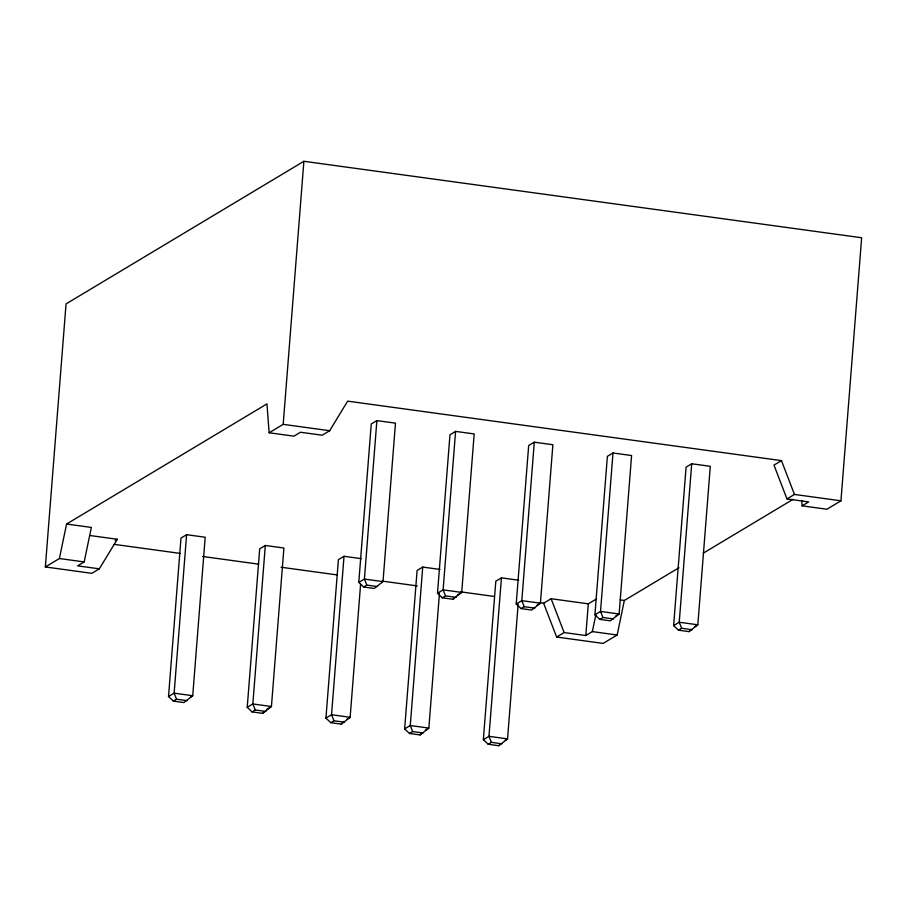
<?xml version="1.0" encoding="UTF-8"?>
<svg xmlns="http://www.w3.org/2000/svg" width="907" height="907" viewBox="0 0 907 907"><rect width="100%" height="100%" fill="white"/><g stroke="black" fill="none" stroke-linecap="round" stroke-linejoin="round"><path stroke-width="1.36" d="M89.77 535.493L117.309 539.268L99.316 568.836L91.834 573.326L45.35 566.954L66.052 303.902L303.89 161.287L861.65 237.747L840.948 500.811L826.901 509.235L802.117 505.834L801.697 500.335M168.521 696.531L180.992 538.066L186.604 534.699L205.197 537.239L192.726 695.714L183.928 702.551L173.384 701.111L168.521 696.531L174.133 693.163L192.726 695.714L190.481 697.064M186.604 534.699L174.133 693.163L176.57 699.195L187.114 700.646M247.226 707.324L259.697 548.848L265.309 545.481L283.902 548.032L271.431 706.496L262.633 713.344L252.101 711.893L247.226 707.324L252.838 703.957L271.431 706.496L266.941 709.195M265.309 545.481L252.838 703.957L255.275 709.988L265.819 711.428M45.35 566.954L59.397 558.531L66.574 524.031L266.953 403.887L269.141 432.764L283.188 424.351L303.89 161.287M360.623 584.063L350.136 717.29L341.338 724.126L330.806 722.686L325.93 718.106L338.402 559.642L344.025 556.274L361.281 558.644M344.025 556.274L331.543 714.739L333.98 720.782L344.524 722.221M358.787 582.441L371.258 423.977L376.881 420.61L395.475 423.161L383.003 581.625L374.194 588.462L363.662 587.022L358.787 582.441L364.41 579.074L383.003 581.625M376.881 420.61L364.41 579.074L366.847 585.117L377.38 586.557M439.442 593.45L428.841 728.083L420.043 734.919L409.51 733.48L404.635 728.899L417.107 570.435L422.73 567.068L439.986 569.426M422.73 567.068L410.259 725.532L412.685 731.564L423.229 733.015M437.491 593.235L449.974 434.77L455.586 431.392L474.18 433.943L461.708 592.418L452.899 599.255L442.367 597.815L437.491 593.235L443.115 589.867L461.708 592.418L457.207 595.105M455.586 431.392L443.115 589.867L445.552 595.899L456.085 597.35M518.146 604.243L507.546 738.876L498.748 745.713L488.215 744.262L483.34 739.693L495.812 581.217L501.435 577.85L518.691 580.219M501.435 577.85L488.964 736.325L491.401 742.357L501.934 743.797M516.208 604.028L528.679 445.552L534.291 442.185L552.885 444.736L540.413 603.2L531.604 610.048L521.072 608.597L516.208 604.028L521.82 600.661L540.413 603.2L537.046 605.23M534.291 442.185L521.82 600.661L524.257 606.692L534.79 608.132M539.416 602.656L543.622 603.223L556.626 637.043L564.12 632.553L585.809 635.524L588.303 603.835L596.171 599.119M594.913 614.81L607.384 456.346L612.996 452.978L631.589 455.529L619.118 613.994L610.32 620.83L599.776 619.39L594.913 614.81L600.525 611.443L619.118 613.994L615.751 616.012M612.996 452.978L600.525 611.443L602.962 617.486L613.495 618.925M673.618 625.603L686.089 467.139L691.701 463.772L710.294 466.311L697.823 624.787L689.025 631.623L678.481 630.184L673.618 625.603L679.23 622.236L697.823 624.787L694.456 626.805M691.701 463.772L679.23 622.236L681.667 628.268L692.2 629.719M99.316 568.836L77.628 565.866L84.181 561.932L91.358 527.432L66.574 524.031M585.809 635.524L592.362 631.601L595.808 615.037M556.626 637.043L603.11 643.414L617.157 635.002L624.333 600.491L678.98 567.725M269.141 432.764L293.936 436.165L300.489 432.242L322.178 435.213L329.672 430.723L347.653 401.143L781.471 460.62L794.464 494.44L840.948 500.811M262.633 713.344L264.22 711.61M452.899 599.255L454.498 597.52M341.338 724.126L343.73 721.53M420.043 734.919L421.63 733.185M498.748 745.713L500.335 743.978M689.025 631.623L690.612 629.889M115.166 540.549L117.309 539.268M173.384 701.111L176.57 699.195M363.662 587.022L366.847 585.117M252.101 711.893L255.275 709.988M442.367 597.815L445.552 595.899M325.93 718.106L331.543 714.739L350.136 717.29L346.769 719.308M330.806 722.686L333.98 720.782M521.072 608.597L524.257 606.692M543.622 603.223L551.116 598.733L588.303 603.835M781.471 460.62L773.977 465.11L786.981 498.929L808.67 501.9L802.117 505.834M786.981 498.929L794.464 494.44M404.635 728.899L410.259 725.532L428.841 728.083L425.474 730.101M703.265 553.168L793.137 499.281M409.51 733.48L412.685 731.564M599.776 619.39L602.962 617.486M483.34 739.693L488.964 736.325L507.546 738.876L505.301 740.214M488.215 744.262L491.401 742.357M678.481 630.184L681.667 628.268M283.188 424.351L329.672 430.723M620.195 599.924L624.333 600.491M114.033 544.336L180.017 553.383M202.476 556.456L258.631 564.154M281.091 567.238L337.257 574.936M382.176 581.092L417.277 585.911M460.801 591.874L494.485 596.489M59.397 558.531L84.181 561.932M592.362 631.601L617.157 635.002M551.116 598.733L564.12 632.553"/></g></svg>
